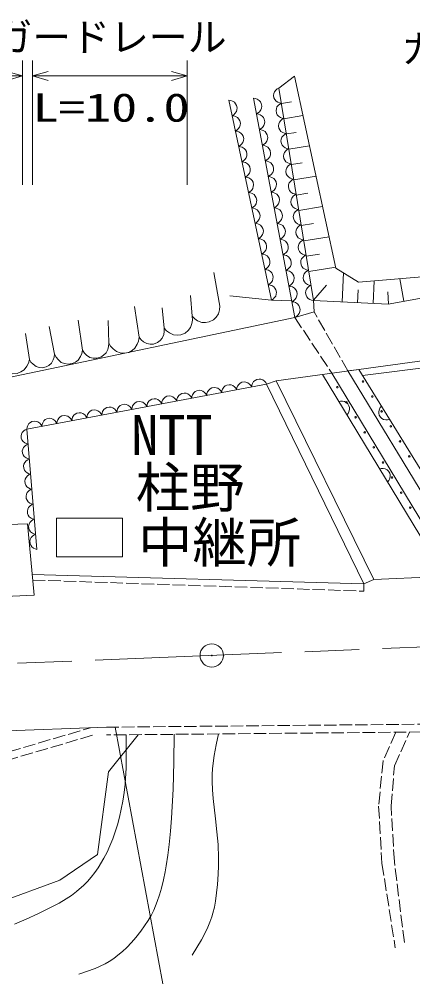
# Model space of a CAD drawing. Units: millimetres, scale not verified. Extents: x -64763 to 575237, y -104041 to 255959.
# Drawn here: x 45761 to 71058, y 138982 to 201027 of the extents above; entities that cross this region are included whole.
import ezdxf
from ezdxf.enums import TextEntityAlignment as Align

# ---------------------------------------------------------------- set-up
doc = ezdxf.new("R2010")
doc.units = ezdxf.units.MM
doc.header["$LTSCALE"] = 1000
doc.linetypes.add('CHAIN', pattern=[18.5, 12, -1.5, 3.5, -1.5])
doc.linetypes.add('USER1', pattern=[1, 0.8, -0.2])
for name, color, linetype, lineweight in [('M-BGD', 7, 'Continuous', 13), ('M-BMK-LINE', 2, 'Continuous', 13), ('M-BMK-SRVR', 3, 'Continuous', 13), ('M-STR-HTXT', 7, 'Continuous', 13), ('M-STR-STRC', 7, 'Continuous', 13)]:
    doc.layers.add(name, color=color, linetype=linetype, lineweight=lineweight)
doc.layers.add('M-BMK-HTXT', color=7, linetype='Continuous')
doc.styles.add('ＭＳ ゴシック', font='')
doc.styles.get('ＭＳ ゴシック').set_extended_font_data('MS Gothic')

# ---------------------------------------------------------------- blocks, each defined once
blk = doc.blocks.new('BUHIN1')
at = {"color": 3, "linetype": 'Continuous', "lineweight": 13}
for radius in [750, 22.5]:
    blk.add_circle((0, 0), radius, dxfattribs=at)
blk = doc.blocks.new('BUHIN2')
at = {"color": 7, "linetype": 'Continuous', "lineweight": 13}
blk.add_lwpolyline([(0, 500), (115, 460), (212, 400), (322, 305), (382, 195), (418, 78), (418, -78), (382, -195), (322, -305), (212, -402), (115, -462), (0, -500)], dxfattribs=at)
blk = doc.blocks.new('BUHIN3')
at = {"color": 7, "linetype": 'Continuous', "lineweight": 13}
blk.add_lwpolyline([(0, -500), (115, -462.5), (212.5, -402.5), (322.5, -305), (382.5, -195), (420, -77.5), (420, 77.5), (382.5, 195), (322.5, 305), (212.5, 402.5), (115, 460), (0, 500)], dxfattribs=at)
blk = doc.blocks.new('BUHIN5')
at = {"color": 7, "linetype": 'Continuous', "lineweight": 13}
blk.add_lwpolyline([(0, -1000), (230, -925), (425, -805), (645, -610), (765, -390), (840, -155), (840, 155), (765, 390), (645, 610), (425, 805), (230, 920), (0, 1000)], dxfattribs=at)
blk = doc.blocks.new('BUHIN13')
at = {"color": 7, "linetype": 'Continuous', "lineweight": 13}
blk.add_lwpolyline([(-288, -1000), (0, 0), (285, -1000)], dxfattribs=at)

msp = doc.modelspace()

# ---------------------------------------------------------------- linework, layer by layer
at = {"layer": 'M-BGD'}
for p, q in [((62456, 196605), (63452, 197375)), ((63452, 197375), (66124, 185013)), ((64675, 182930), (62456, 196605)), ((62456, 196605), (64675, 182930)), ((61970, 182956), (59231, 195814)), ((63473, 181852), (60822, 195947)), ((62617, 195613), (63255, 195717)), ((62776, 194631), (64002, 194830)), ((62936, 193649), (63574, 193752)), ((63095, 192666), (64423, 192882)), ((63254, 191684), (63944, 191795)), ((63414, 190701), (64844, 190933)), ((63573, 189717), (64314, 189837)), ((63733, 188734), (65266, 188983)), ((63892, 187751), (64684, 187879)), ((64052, 186768), (65687, 187033)), ((64211, 185785), (65055, 185922)), ((64371, 184802), (66108, 185084)), ((66124, 185013), (67573, 184107)), ((58615, 182802), (58272, 184741)), ((66517, 182843), (66605, 184712)), ((67573, 184107), (76222, 184832)), ((70482, 182885), (70222, 184329)), ((64671, 182956), (65514, 183927)), ((68507, 182749), (68575, 184191)), ((56872, 181918), (56774, 183268)), ((61970, 182956), (59296, 183242)), ((67512, 182796), (67551, 183624)), ((69502, 182708), (69450, 183484)), ((74003, 183519), (69475, 182703)), ((53459, 180567), (53160, 182545)), ((55080, 181157), (54957, 182458)), ((63273, 182915), (61970, 182956)), ((64713, 182202), (64671, 182956)), ((69475, 182703), (64675, 182930)), ((44677, 177895), (63473, 181852)), ((63473, 181852), (64713, 182202)), ((48033, 179487), (47689, 181255)), ((49825, 179733), (49555, 181672)), ((51520, 180199), (51471, 181648)), ((46413, 179143), (46167, 180813)), ((62271, 177765), (76071, 179663)), ((75801, 179102), (67819, 178120)), ((65253, 178175), (65867, 178260)), ((73105, 165189), (65253, 178175)), ((65867, 178260), (73734, 165218)), ((66897, 178401), (67587, 178496)), ((74851, 165270), (66897, 178401)), ((67587, 178496), (74456, 167361)), ((61665, 177553), (46246, 174667)), ((62271, 177765), (61665, 177553)), ((61665, 177553), (67914, 164710)), ((68557, 164978), (62271, 177765)), ((46246, 174667), (46896, 166926)), ((48164, 168923), (52405, 168923)), ((48164, 166453), (48164, 168923)), ((52405, 166453), (52405, 168923)), ((24686, 167786), (46297, 168571)), ((46297, 168571), (46718, 163974)), ((48164, 166453), (52405, 166453)), ((68557, 164978), (94984, 166204)), ((46597, 165300), (67914, 164710)), ((67914, 164710), (68557, 164978)), ((46718, 163974), (1057, 162152)), ((4333, 153719), (51360, 155485)), ((51487, 152612), (53406, 155004)), ((50780, 147294), (51487, 152612)), ((48357, 145645), (50780, 147294)), ((40852, 142886), (48357, 145645))]:
    msp.add_line(p, q, dxfattribs=at)
at = {"layer": 'M-BGD', "linetype": 'USER1'}
for p, q in [((63473, 181852), (65867, 178260)), ((66897, 178401), (64713, 182202)), ((46628, 164952), (67912, 164235)), ((67912, 164235), (67914, 164710)), ((51360, 155485), (81614, 155771)), ((28756, 149089), (50332, 155446)), ((81635, 155271), (51365, 154985)), ((69977, 155161), (69148, 153326)), ((69877, 152997), (70859, 155169)), ((50473, 154967), (28833, 148591)), ((69148, 153326), (68866, 150414)), ((69668, 150399), (69877, 152997)), ((68866, 150414), (69080, 146730)), ((69877, 146816), (69668, 150399)), ((69080, 146730), (69937, 141289)), ((70523, 141631), (69877, 146816))]:
    msp.add_line(p, q, dxfattribs=at)
at = {"layer": 'M-BGD'}
for points in [[(45444, 142822), (46199, 143138), (46948, 143474), (47860, 143921), (48320, 144172), (48777, 144446), (49112, 144667), (49442, 144910), (49918, 145320), (50154, 145563), (50383, 145827), (50615, 146129), (50832, 146443), (51193, 147049), (51401, 147451), (51590, 147862), (51768, 148299), (51928, 148743), (52075, 149213), (52206, 149699), (52322, 150210), (52419, 150725), (52500, 151273), (52562, 151822), (52592, 152193), (52627, 152852), (52642, 153511), (52634, 154997)], [(55720, 155026), (55694, 153267), (55648, 151498), (55555, 149641), (55491, 148786), (55406, 147932), (55320, 147249), (55212, 146558), (55144, 146185), (55034, 145655), (54904, 145129), (54778, 144697), (54632, 144271), (54403, 143716), (54233, 143379), (54041, 143042), (53820, 142698), (53576, 142356), (53251, 141946), (52971, 141626), (52669, 141312), (52397, 141057), (52105, 140810), (51833, 140606), (51542, 140413), (51276, 140259), (50965, 140105), (50637, 139965), (49588, 139600)], [(58579, 155053), (58426, 154359), (58292, 153662), (58188, 152826), (58168, 152410), (58168, 151982), (58192, 151445), (58236, 150896), (58384, 149580), (58472, 148763), (58541, 147937), (58579, 147090), (58577, 146563), (58555, 146026), (58506, 145357), (58452, 144827), (58377, 144290), (58305, 143907), (58213, 143530), (58140, 143283), (58020, 142947), (57878, 142610), (57683, 142207), (57469, 141811), (56871, 140818)]]:
    msp.add_lwpolyline(points, dxfattribs=at)
for centre in [(67868, 177724), (66216, 177357), (66801, 176388), (68462, 176762), (69056, 175799), (67386, 175420), (67972, 174452), (69650, 174836), (70244, 173873), (68557, 173484), (69142, 172516), (70838, 172910), (69728, 171547), (70313, 170579), (70899, 169611)]:
    msp.add_circle(centre, 50, dxfattribs=at)
for centre, start, end in [((70060, 173094), 3.73134, 58.68062), ((70654, 172132), 345.95298, 76.45897)]:
    msp.add_arc(centre, 50, start, end, dxfattribs=at)
at = {"layer": 'M-BMK-LINE', "linetype": 'CHAIN'}
msp.add_line((-41788, 156098), (75534, 160799), dxfattribs=at)
at = {"layer": 'M-STR-HTXT'}
for p, q in [((45969, 190379), (45969, 198379)), ((46608, 190379), (46608, 198379)), ((56550, 190379), (56550, 198379)), ((2372, 197379), (45969, 197379)), ((46608, 197379), (56550, 197379))]:
    msp.add_line(p, q, dxfattribs=at)
at = {"layer": 'M-STR-STRC'}
msp.add_line((51930, 155490), (54985, 138982), dxfattribs=at)

# ---------------------------------------------------------------- block references
at = {"layer": 'M-BGD'}
for name, p, xscale, yscale, rotation in [('BUHIN3', (62535, 196117), 0.9895755, 0.9895755, 189.21602), ('BUHIN3', (59336, 195320), 1.011249, 1.011249, 12.02751), ('BUHIN3', (60916, 195443), 1.024425, 1.024425, 10.65219), ('BUHIN3', (62694, 195140), 0.9895755, 0.9895755, 189.21602), ('BUHIN3', (59547, 194331), 1.011249, 1.011249, 12.02751), ('BUHIN3', (61106, 194437), 1.024425, 1.024425, 10.65219), ('BUHIN3', (62852, 194163), 0.9895755, 0.9895755, 189.21602), ('BUHIN3', (59758, 193341), 1.011249, 1.011249, 12.02751), ('BUHIN3', (61295, 193430), 1.024425, 1.024425, 10.65219), ('BUHIN3', (63011, 193186), 0.9895755, 0.9895755, 189.21602), ('BUHIN3', (61484, 192423), 1.024425, 1.024425, 10.65219), ('BUHIN3', (59969, 192352), 1.011249, 1.011249, 12.02751), ('BUHIN3', (63169, 192210), 0.9895755, 0.9895755, 189.21602), ('BUHIN3', (60179, 191363), 1.011249, 1.011249, 12.02751), ('BUHIN3', (61674, 191416), 1.024425, 1.024425, 10.65219), ('BUHIN3', (63328, 191233), 0.9895755, 0.9895755, 189.21602), ('BUHIN3', (60390, 190374), 1.011249, 1.011249, 12.02751), ('BUHIN3', (61863, 190409), 1.024425, 1.024425, 10.65219), ('BUHIN3', (63486, 190256), 0.9895755, 0.9895755, 189.21602), ('BUHIN3', (60601, 189385), 1.011249, 1.011249, 12.02751), ('BUHIN3', (62053, 189403), 1.024425, 1.024425, 10.65219), ('BUHIN3', (63645, 189279), 0.9895755, 0.9895755, 189.21602), ('BUHIN3', (60811, 188396), 1.011249, 1.011249, 12.02751), ('BUHIN3', (62242, 188396), 1.024425, 1.024425, 10.65219), ('BUHIN3', (63803, 188302), 0.9895755, 0.9895755, 189.21602), ('BUHIN3', (61022, 187407), 1.011249, 1.011249, 12.02751), ('BUHIN3', (62431, 187389), 1.024425, 1.024425, 10.65219), ('BUHIN3', (63962, 187326), 0.9895755, 0.9895755, 189.21602), ('BUHIN3', (61233, 186418), 1.011249, 1.011249, 12.02751), ('BUHIN3', (62621, 186382), 1.024425, 1.024425, 10.65219), ('BUHIN3', (64120, 186349), 0.9895755, 0.9895755, 189.21602), ('BUHIN3', (61444, 185429), 1.011249, 1.011249, 12.02751), ('BUHIN3', (62810, 185376), 1.024425, 1.024425, 10.65219), ('BUHIN3', (64278, 185372), 0.9895755, 0.9895755, 189.21602), ('BUHIN3', (61654, 184440), 1.011249, 1.011249, 12.02751), ('BUHIN3', (62999, 184369), 1.024425, 1.024425, 10.65219), ('BUHIN3', (64437, 184395), 0.9895755, 0.9895755, 189.21602), ('BUHIN3', (61865, 183451), 1.011249, 1.011249, 12.02751), ('BUHIN3', (63189, 183362), 1.024425, 1.024425, 10.65219), ('BUHIN3', (64595, 183418), 0.9895755, 0.9895755, 189.21602), ('BUHIN5', (57744, 182360), 0.9772743, 0.9772743, 296.88693), ('BUHIN3', (63378, 182355), 1.024425, 1.024425, 10.65219), ('BUHIN5', (55976, 181537), 0.9736435, 0.9736435, 293.00887), ('BUHIN5', (52489, 180383), 0.9871712, 0.9871712, 280.75097), ('BUHIN5', (54270, 180862), 0.8621566, 0.8621566, 289.98311), ('BUHIN5', (50673, 179966), 0.8786065, 0.8786065, 285.39555), ('BUHIN5', (47223, 179315), 0.8282773, 0.8282773, 281.97613), ('BUHIN5', (48929, 179610), 0.9045541, 0.9045541, 277.80019), ('BUHIN5', (45418, 179070), 0.997121, 0.997121, 274.23639), ('BUHIN3', (59256, 177102), 0.9803984, 0.9803984, 100.60388), ('BUHIN3', (60219, 177283), 0.9803984, 0.9803984, 100.60388), ('BUHIN3', (61183, 177463), 0.9803984, 0.9803984, 100.60388), ('BUHIN3', (55401, 176381), 0.9803984, 0.9803984, 100.60388), ('BUHIN3', (56365, 176561), 0.9803984, 0.9803984, 100.60388), ('BUHIN3', (57328, 176742), 0.9803984, 0.9803984, 100.60388), ('BUHIN3', (58292, 176922), 0.9803984, 0.9803984, 100.60388), ('BUHIN3', (52510, 175840), 0.9803984, 0.9803984, 100.60388), ('BUHIN3', (53474, 176020), 0.9803984, 0.9803984, 100.60388), ('BUHIN3', (54437, 176200), 0.9803984, 0.9803984, 100.60388), ('BUHIN3', (48655, 175118), 0.9803984, 0.9803984, 100.60388), ('BUHIN3', (49619, 175298), 0.9803984, 0.9803984, 100.60388), ('BUHIN3', (50583, 175479), 0.9803984, 0.9803984, 100.60388), ('BUHIN3', (51546, 175659), 0.9803984, 0.9803984, 100.60388), ('BUHIN3', (46728, 174757), 0.9803984, 0.9803984, 100.60388), ('BUHIN3', (47692, 174938), 0.9803984, 0.9803984, 100.60388), ('BUHIN3', (46287, 174183), 0.9709986, 0.9709986, 184.79423), ('BUHIN3', (46368, 173216), 0.9709986, 0.9709986, 184.79423), ('BUHIN3', (46449, 172248), 0.9709986, 0.9709986, 184.79423), ('BUHIN3', (46530, 171280), 0.9709986, 0.9709986, 184.79423), ('BUHIN3', (46612, 170313), 0.9709986, 0.9709986, 184.79423), ('BUHIN3', (46693, 169345), 0.9709986, 0.9709986, 184.79423), ('BUHIN3', (46774, 168378), 0.9709986, 0.9709986, 184.79423), ('BUHIN3', (46855, 167410), 0.9709986, 0.9709986, 184.79423)]:
    msp.add_blockref(name, p, dxfattribs=dict(at, xscale=xscale, yscale=yscale, rotation=rotation))
for p, rotation in [((66562, 176011), 31.15643), ((69304, 175712), 211.66996), ((69179, 171682), 31.15643)]:
    msp.add_blockref('BUHIN2', p, dxfattribs=dict(at, rotation=rotation))
at = {"layer": 'M-BMK-SRVR'}
msp.add_blockref('BUHIN1', (58132, 160102), dxfattribs=at)
at = {"layer": 'M-STR-HTXT'}
for p, rotation in [((45969, 197379), 270), ((46608, 197379), 90), ((56550, 197379), 270)]:
    msp.add_blockref('BUHIN13', p, dxfattribs=dict(at, rotation=rotation))

# ---------------------------------------------------------------- texts
at = {"layer": 'M-BMK-HTXT', "style": 'ＭＳ ゴシック'}
for s, p in [('NTT', (52959, 172235)), ('柱野', (53247, 168847)), ('中継所', (53391, 165314))]:
    msp.add_text(s, height=2566, dxfattribs=at).set_placement(p, align=Align.BOTTOM_LEFT)
at = {"layer": 'M-STR-HTXT', "style": 'ＭＳ ゴシック'}
for p in [(44091, 198417), (70368, 197675)]:
    msp.add_text('ガードレール', height=1833, dxfattribs=at).set_placement(p, align=Align.BOTTOM_LEFT)
at = {"layer": 'M-STR-HTXT', "style": 'ＭＳ ゴシック', "width": 1.35}
msp.add_text('L=10.0', height=1833, dxfattribs=at).set_placement((46613, 193889), align=Align.BOTTOM_LEFT)

doc.saveas('drawing.dxf')
